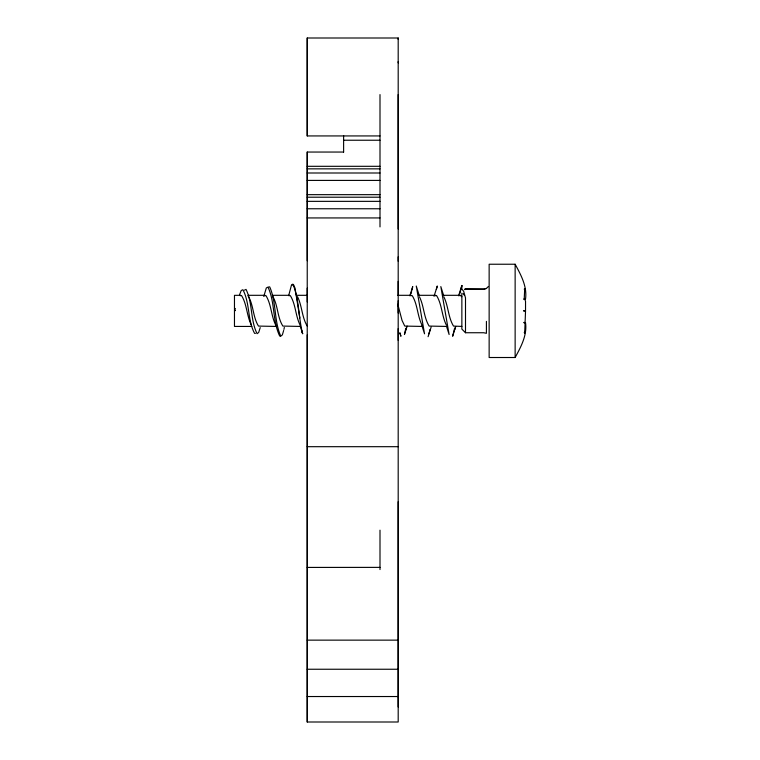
<?xml version="1.0" encoding="UTF-8"?>
<svg xmlns="http://www.w3.org/2000/svg" width="760" height="760" viewBox="0 0 760 760"><rect width="100%" height="100%" fill="white"/><g stroke="black" fill="none" stroke-linecap="round" stroke-linejoin="round"><path stroke-width="1.14" d="M380 135.935L307.23 135.935L307.23 38L398.192 38L398.192 722L307.23 722L307.23 288.116M307.23 260.737L307.23 152.048L343.615 152.048M398.192 706.971L398.192 501.761M398.192 340.375L398.192 328.605M398.192 313.006L398.192 300.751M398.192 295.498L398.192 281.371M398.192 261.231L398.192 256.851M398.192 228.998L398.192 94.582M398.192 62.871L398.192 61.645M398.192 39.425L398.192 38M405.783 328.377L404.443 334.533L407.123 326.116M411.207 293.408L411.587 291.394M283.936 329.412L284.326 327.417M288.857 294.899L291.384 285.427L292.22 284.373L293.056 284.477C299.298 300.019 298.442 317.613 302.66 333.792L301.691 330.685M459.962 293.274L461.861 285.484L461.861 289.009L463.676 291.337L465.5 297.882L465.5 332.738L483.692 332.738L486.419 333.308L486.419 321.375M454.537 328.491L452.647 336.252L455.658 326.553L454.708 329.631M429.97 329.507L429.01 333.83L431.129 327.113M263.777 296.476L266.313 287.954L267.985 287.099C275.158 302.319 272.412 320.919 279.69 336.053L280.526 335.948M283.67 330.476L282.368 334.865L280.791 336.167C273.875 320.824 276.526 302.347 269.724 286.919L268.935 286.824M235.305 308.465L234.764 310.622L235.448 310.584M411.787 290.377L412.737 286.587L409.83 295.792M260.233 327.598L258.666 332.5L257.089 333.678C250.23 320.084 252.785 303.078 246.031 289.398L244.444 290.159M436.354 289.503L437.294 286.007L434.026 296.315M523.716 299.07L525.531 299.07C527.288 286.463 520.933 274.892 515.137 264.233L489.145 264.233L489.145 357.513L515.137 357.513C520.933 346.854 527.288 335.284 525.531 322.677L523.716 322.677M461.861 285.484L458.574 295.792M428.079 336.709L429.39 332.652M524.21 332.538L524.704 332.966L525.531 311.058L523.716 311.058M239.542 294.785L241.233 290.491L242.905 289.721C250.021 303.078 247.409 320.14 254.609 333.422L255.445 333.336M406.6 327.655L405.802 329.963M525.531 330.704L524.704 332.966M291.849 285.389L292.638 284.335L293.426 284.44L295.003 288.069L299.829 318.041M524.21 289.209L524.704 288.781L524.21 299.497M464.816 289.712L465.5 289.066L483.692 289.161L486.419 288.439L488.414 286.453M264.347 295.678L265.981 295.659C271.415 304.494 271.063 315.704 275.661 324.966M288.724 295.678L290.358 295.659C295.792 304.494 295.44 315.704 300.038 324.966M410.609 295.678L412.243 295.659C417.667 304.503 417.316 315.704 421.923 324.966M434.986 295.678L436.62 295.659C442.054 304.494 441.702 315.704 446.3 324.966M459.363 295.668L460.17 295.308L461.861 296.751M240.008 295.64L241.632 295.678C247.019 304.532 246.705 315.704 251.284 324.966M486.419 288.439L483.692 289.161L465.5 289.066M240.815 295.308L234.469 295.345L234.469 326.43L251.816 326.439M461.861 326.43L453.501 326.078C448.087 317.224 448.428 306.014 443.811 296.751M343.615 140.23L380 140.23M307.23 166.307L380 166.307M307.23 168.853L380 168.853M307.23 172.995L380 172.995M307.23 180.405L380 180.405M307.23 194.664L380 194.664M307.23 197.21L380 197.21M307.23 201.352L380 201.352M307.23 208.762L380 208.762M307.23 217.939L380 217.939M248.273 295.308L265.154 295.308M272.631 295.308L289.531 295.308M297.008 295.308L307.154 295.308M397.898 295.308L411.416 295.308M418.893 295.308L435.793 295.308M443.27 295.308L460.17 295.308M523.716 310.688L525.531 310.688L525.531 301.33L524.704 298.993M276.222 326.439L258.485 326.078C252.7 316.93 253.726 304.845 247.959 295.678M300.599 326.439L282.863 326.078C277.048 316.93 278.151 304.798 272.308 295.668M422.474 326.439L404.748 326.078L402.049 320.435L397.784 304.266M446.851 326.439L429.124 326.078C423.7 317.224 424.051 306.014 419.434 296.751M307.23 446.69L398.192 446.69M307.23 567.425L380 567.378M307.23 640.139L398.192 640.139M307.23 669.246L398.192 669.246M307.23 696.531L398.192 696.531M464.769 289.009L465.5 289.341M524.21 322.249L524.704 322.753M465.5 332.738L461.861 329.099L461.861 293.198M307.24 326.078C301.815 317.224 302.166 306.014 297.549 296.751M463.144 293.654L464.351 295.269M524.704 288.781L525.531 291.033M421.885 325.594L424.545 333.811L416.262 286.007L419.178 295.288M300.105 325.897L302.632 333.535M443.707 295.697L440.828 286.577L449.112 334.514L446.424 326.069M399.865 332.851L400.919 336.252L399.978 333.051M515.137 264.233L515.137 357.513M380 94.582L380 226.907M380 530.176L380 569.563M343.615 135.593L343.615 152.133M307.23 38L307.23 135.935M307.23 152.048L307.23 301.948M307.23 334.856L307.23 722"/></g></svg>
